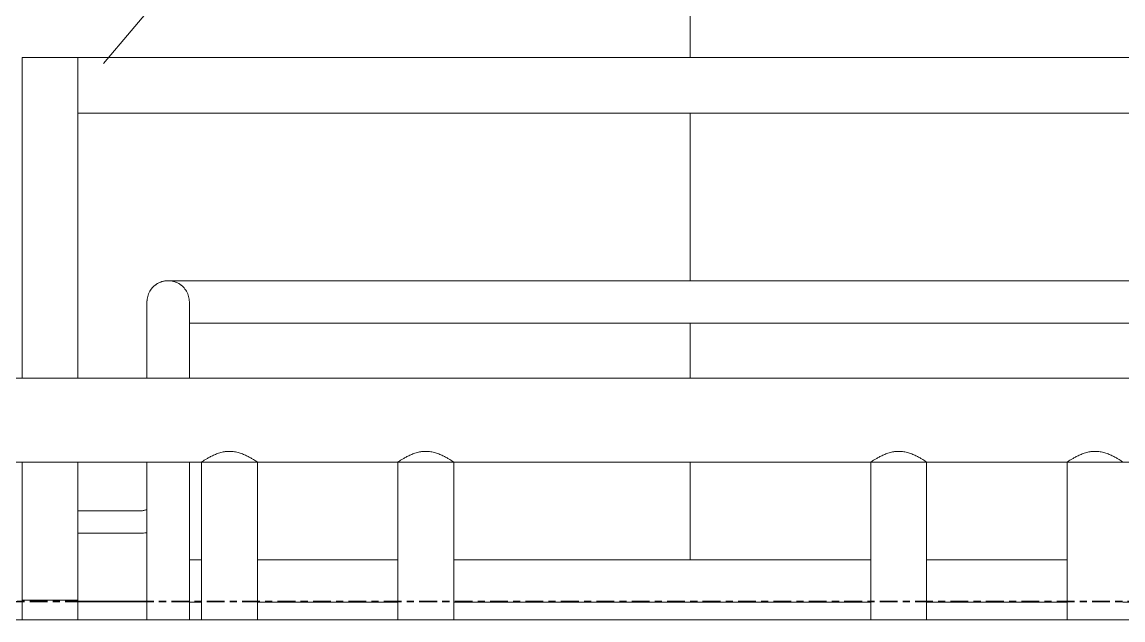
# Model space of a CAD drawing. Header units: millimetres. Extents: x -153298 to 620751, y -313239 to 250031.
# Drawn here: x 78106 to 79093, y -225362 to -224826 of the extents above; entities that cross this region are included whole.
import ezdxf

# ---------------------------------------------------------------- set-up
doc = ezdxf.new("R2010")
doc.units = ezdxf.units.MM
doc.linetypes.add('Centre', pattern=[31.75, 6.35, -4.7625, 15.875, -4.7625])
doc.layers.add('000 - EXISTING_CANOPY_MAIN_COLOR_1', color=7, linetype='Continuous')
for name, color, linetype, lineweight in [('A-ANNO-NOTE', 7, 'Continuous', 35), ('A-FLOR-E', 7, 'Continuous', 35), ('A-FLOR-HRAL', 7, 'Continuous', 25), ('A-FLOR-LEVL', 7, 'Continuous', 35), ('A-GENM', 7, 'Continuous', 9), ('A-GLAZ-CURT', 7, 'Continuous', 9)]:
    doc.layers.add(name, color=color, linetype=linetype, lineweight=lineweight)

# ---------------------------------------------------------------- blocks, each defined once
blk = doc.blocks.new('System Panel - Entrance Glazed 12mm-14851400-2150-01 ENTRANCE 1 ELEVATION 4')
at = {"layer": 'A-GLAZ-CURT', "color": 7}
for p, q in [((11352.02, 103037.4), (11352.02, 105550)), ((11352.02, 105550), (11352.02, 103037.4)), ((11352.02, 102837.4), (11352.02, 102987.4)), ((11352.02, 102987.4), (11352.02, 102837.4)), ((11352.02, 102750), (11352.02, 102799.4)), ((11352.02, 102799.4), (11352.02, 102750)), ((11352.02, 102587.4), (11352.02, 102675)), ((11352.02, 102675), (11352.02, 102587.4))]:
    blk.add_line(p, q, dxfattribs=at)
blk = doc.blocks.new('System Panel - Entrance Glazed 12mm-14851401-2150-01 ENTRANCE 1 ELEVATION 4')
at = {"layer": 'A-GLAZ-CURT', "color": 7}
for p, q in [((11352.02, 105550), (11352.02, 103037.4)), ((11352.02, 103037.4), (11352.02, 105550)), ((11352.02, 102987.4), (11352.02, 102837.4)), ((11352.02, 102837.4), (11352.02, 102987.4)), ((11352.02, 102799.4), (11352.02, 102750)), ((11352.02, 102750), (11352.02, 102799.4)), ((11352.02, 102675), (11352.02, 102587.4)), ((11352.02, 102587.4), (11352.02, 102675)), ((10753.05, 102550), (10539.93, 102550)), ((10539.93, 102550), (10753.05, 102550)), ((10865.05, 102550), (10803.05, 102550)), ((10803.05, 102550), (10865.05, 102550))]:
    blk.add_line(p, q, dxfattribs=at)
blk = doc.blocks.new('Railing - RL7_Baluster Post-V148-2150-01 ENTRANCE 1 ELEVATION 4')
at = {"layer": '000 - EXISTING_CANOPY_MAIN_COLOR_1', "color": 7, "lineweight": 9}
for p, q in [((10753.05, 102987.4), (10753.05, 102750)), ((10753.05, 102750), (10753.05, 102987.4)), ((10803.05, 102750), (10803.05, 102987.4)), ((10803.05, 102750), (10803.05, 102987.4)), ((10753.05, 102675), (10753.05, 102533.5)), ((10753.05, 102533.5), (10753.05, 102675)), ((10803.05, 102533.5), (10803.05, 102675)), ((10803.05, 102533.5), (10803.05, 102675)), ((10803.05, 101937.4), (10803.05, 102483.5)), ((10803.05, 101937.4), (10803.05, 102483.5)), ((10859.05, 102467.4), (10803.05, 102467.4)), ((10803.05, 102457.4), (10803.05, 102466.06)), ((10803.05, 102466.06), (10803.05, 102457.4)), ((10803.05, 102457.4), (10803.05, 102454.82)), ((10803.05, 102454.82), (10803.05, 102457.4)), ((10803.05, 102454.38), (10803.05, 102448.74)), ((10803.05, 102448.74), (10803.05, 102454.38))]:
    blk.add_line(p, q, dxfattribs=at)
at = {"layer": '000 - EXISTING_CANOPY_MAIN_COLOR_1', "color": 7, "lineweight": 9, "flags": 128}
blk.add_lwpolyline([(10865.04, 102468.65), (10864.48, 102468.42), (10863.92, 102468.22), (10863.35, 102468.03), (10862.77, 102467.87), (10862.19, 102467.74), (10861.6, 102467.62), (10861, 102467.53), (10860.41, 102467.47), (10859.81, 102467.42), (10859.21, 102467.4), (10859.05, 102467.4)], dxfattribs=at)
blk = doc.blocks.new('Railing - RL7_Baluster Post-V149-2150-01 ENTRANCE 1 ELEVATION 4')
at = {"layer": '000 - EXISTING_CANOPY_MAIN_COLOR_1', "color": 7, "lineweight": 9}
for p, q in [((10753.05, 102901.25), (10753.05, 102750)), ((10753.05, 102750), (10753.05, 102901.25)), ((10803.05, 102750), (10803.05, 102901.25)), ((10803.05, 102750), (10803.05, 102901.25)), ((10753.05, 102675), (10753.05, 102533.5)), ((10753.05, 102533.5), (10753.05, 102675)), ((10803.05, 102533.5), (10803.05, 102675)), ((10803.05, 102533.5), (10803.05, 102675)), ((10859.05, 102631.25), (10803.05, 102631.25)), ((10803.05, 102621.25), (10803.05, 102629.91)), ((10803.05, 102629.91), (10803.05, 102621.25)), ((10803.05, 102621.25), (10803.05, 102612.59)), ((10803.05, 102612.59), (10803.05, 102621.25)), ((10803.05, 102611.25), (10859.05, 102611.25)), ((10803.05, 101849.17), (10803.05, 102483.5)), ((10803.05, 101853.33), (10803.05, 102483.5)), ((10859.05, 102381.25), (10803.05, 102381.25)), ((10803.05, 102376.25), (10803.05, 102379.91)), ((10803.05, 102379.91), (10803.05, 102376.25)), ((10803.05, 102371.25), (10803.05, 102376.21)), ((10803.05, 102376.21), (10803.05, 102371.25)), ((10803.05, 102371.25), (10803.05, 102362.59)), ((10803.05, 102362.59), (10803.05, 102371.25)), ((10803.05, 102361.25), (10859.05, 102361.25))]:
    blk.add_line(p, q, dxfattribs=at)
at = {"layer": '000 - EXISTING_CANOPY_MAIN_COLOR_1', "color": 7, "lineweight": 9, "flags": 128}
for points in [[(10865.04, 102632.5), (10864.48, 102632.27), (10863.92, 102632.06), (10863.35, 102631.88), (10862.77, 102631.72), (10862.19, 102631.58), (10861.6, 102631.47), (10861, 102631.38), (10860.41, 102631.31), (10859.81, 102631.27), (10859.21, 102631.25), (10859.05, 102631.25)], [(10859.05, 102611.25), (10860.45, 102611.28), (10861.85, 102611.36), (10863.24, 102611.5), (10864.62, 102611.7)], [(10865.04, 102382.5), (10864.48, 102382.27), (10863.92, 102382.06), (10863.35, 102381.88), (10862.77, 102381.72), (10862.19, 102381.58), (10861.6, 102381.47), (10861, 102381.38), (10860.41, 102381.31), (10859.81, 102381.27), (10859.21, 102381.25), (10859.05, 102381.25)], [(10859.05, 102361.25), (10860.45, 102361.28), (10861.85, 102361.36), (10863.24, 102361.5), (10864.62, 102361.7)]]:
    blk.add_lwpolyline(points, dxfattribs=at)
blk = doc.blocks.new('Railing - RL7_Baluster Post-V150-2150-01 ENTRANCE 1 ELEVATION 4')
at = {"layer": '000 - EXISTING_CANOPY_MAIN_COLOR_1', "color": 7, "lineweight": 9}
for p, q in [((10753.05, 102801.25), (10753.05, 102750)), ((10753.05, 102750), (10753.05, 102801.25)), ((10803.05, 102750), (10803.05, 102801.25)), ((10803.05, 102750), (10803.05, 102801.25)), ((10753.05, 102675), (10753.05, 102533.5)), ((10753.05, 102533.5), (10753.05, 102675)), ((10803.05, 102533.5), (10803.05, 102675)), ((10803.05, 102533.5), (10803.05, 102675)), ((10803.05, 101756), (10803.05, 102483.5)), ((10803.05, 101756), (10803.05, 102483.5)), ((10859.05, 102281.25), (10803.05, 102281.25)), ((10803.05, 102271.25), (10803.05, 102279.91)), ((10803.05, 102279.91), (10803.05, 102271.25)), ((10803.05, 102271.25), (10803.05, 102262.59)), ((10803.05, 102262.59), (10803.05, 102271.25)), ((10803.05, 102261.25), (10859.05, 102261.25)), ((10753.05, 101706.09), (10753.05, 101701.25)), ((10753.05, 101701.25), (10753.05, 101706.09))]:
    blk.add_line(p, q, dxfattribs=at)
at = {"layer": '000 - EXISTING_CANOPY_MAIN_COLOR_1', "color": 7, "lineweight": 9, "flags": 128}
for points in [[(10865.04, 102282.5), (10864.48, 102282.27), (10863.92, 102282.06), (10863.35, 102281.88), (10862.77, 102281.72), (10862.19, 102281.58), (10861.6, 102281.47), (10861, 102281.38), (10860.41, 102281.31), (10859.81, 102281.27), (10859.21, 102281.25), (10859.05, 102281.25)], [(10859.05, 102261.25), (10860.45, 102261.28), (10861.85, 102261.36), (10863.24, 102261.5), (10864.62, 102261.7)]]:
    blk.add_lwpolyline(points, dxfattribs=at)
blk = doc.blocks.new('Railing - RL7_Baluster Post-V151-2150-01 ENTRANCE 1 ELEVATION 4')
at = {"layer": '000 - EXISTING_CANOPY_MAIN_COLOR_1', "color": 7, "lineweight": 9}
for p, q in [((10753.05, 102675), (10753.05, 102533.5)), ((10753.05, 102533.5), (10753.05, 102675)), ((10803.05, 102533.5), (10803.05, 102675)), ((10803.05, 102533.5), (10803.05, 102675)), ((10803.05, 101756), (10803.05, 102483.5)), ((10803.05, 101756), (10803.05, 102483.5)), ((10859.05, 102431.25), (10803.05, 102431.25)), ((10803.05, 102421.25), (10803.05, 102429.91)), ((10803.05, 102429.91), (10803.05, 102421.25)), ((10803.05, 102421.25), (10803.05, 102412.59)), ((10803.05, 102412.59), (10803.05, 102421.25)), ((10803.05, 102411.25), (10859.05, 102411.25)), ((10859.05, 102181.25), (10803.05, 102181.25)), ((10803.05, 102171.25), (10803.05, 102179.91)), ((10803.05, 102179.91), (10803.05, 102171.25)), ((10803.05, 102171.25), (10803.05, 102162.59)), ((10803.05, 102162.59), (10803.05, 102171.25)), ((10803.05, 102161.25), (10859.05, 102161.25)), ((10753.05, 101706.09), (10753.05, 101601.25)), ((10753.05, 101601.25), (10753.05, 101706.09)), ((10803.05, 101649.17), (10803.05, 101706.07)), ((10803.05, 101653.33), (10803.05, 101706.07))]:
    blk.add_line(p, q, dxfattribs=at)
at = {"layer": '000 - EXISTING_CANOPY_MAIN_COLOR_1', "color": 7, "lineweight": 9, "flags": 128}
for points in [[(10865.04, 102432.5), (10864.48, 102432.27), (10863.92, 102432.06), (10863.35, 102431.88), (10862.77, 102431.72), (10862.19, 102431.58), (10861.6, 102431.47), (10861, 102431.38), (10860.41, 102431.31), (10859.81, 102431.27), (10859.21, 102431.25), (10859.05, 102431.25)], [(10859.05, 102411.25), (10860.45, 102411.28), (10861.85, 102411.36), (10863.24, 102411.5), (10864.62, 102411.7)], [(10865.04, 102182.5), (10864.48, 102182.27), (10863.92, 102182.06), (10863.35, 102181.88), (10862.77, 102181.72), (10862.19, 102181.58), (10861.6, 102181.47), (10861, 102181.38), (10860.41, 102181.31), (10859.81, 102181.27), (10859.21, 102181.25), (10859.05, 102181.25)], [(10859.05, 102161.25), (10860.45, 102161.28), (10861.85, 102161.36), (10863.24, 102161.5), (10864.62, 102161.7)]]:
    blk.add_lwpolyline(points, dxfattribs=at)
blk = doc.blocks.new('Railing - RL7_Baluster Post-V152-2150-01 ENTRANCE 1 ELEVATION 4')
at = {"layer": '000 - EXISTING_CANOPY_MAIN_COLOR_1', "color": 7, "lineweight": 9}
for p, q in [((10753.05, 102601.25), (10753.05, 102533.5)), ((10753.05, 102533.5), (10753.05, 102601.25)), ((10803.05, 102533.5), (10803.05, 102601.25)), ((10803.05, 102533.5), (10803.05, 102601.25)), ((10803.05, 101756), (10803.05, 102483.5)), ((10803.05, 101756), (10803.05, 102483.5)), ((10859.05, 102331.25), (10803.05, 102331.25)), ((10803.05, 102321.25), (10803.05, 102329.91)), ((10803.05, 102329.91), (10803.05, 102321.25)), ((10803.05, 102321.25), (10803.05, 102312.59)), ((10803.05, 102312.59), (10803.05, 102321.25)), ((10803.05, 102311.25), (10859.05, 102311.25)), ((10859.05, 102081.25), (10803.05, 102081.25)), ((10803.05, 102071.25), (10803.05, 102079.91)), ((10803.05, 102079.91), (10803.05, 102071.25)), ((10803.05, 102071.25), (10803.05, 102064.18)), ((10803.05, 102064.18), (10803.05, 102071.25)), ((10803.05, 102061.25), (10859.05, 102061.25)), ((10753.05, 101706.09), (10753.05, 101501.25)), ((10753.05, 101501.25), (10753.05, 101706.09)), ((10803.05, 101549.17), (10803.05, 101706.07)), ((10803.05, 101553.33), (10803.05, 101706.07))]:
    blk.add_line(p, q, dxfattribs=at)
at = {"layer": '000 - EXISTING_CANOPY_MAIN_COLOR_1', "color": 7, "lineweight": 9, "flags": 128}
for points in [[(10865.04, 102332.5), (10864.48, 102332.27), (10863.92, 102332.06), (10863.35, 102331.88), (10862.77, 102331.72), (10862.19, 102331.58), (10861.6, 102331.47), (10861, 102331.38), (10860.41, 102331.31), (10859.81, 102331.27), (10859.21, 102331.25), (10859.05, 102331.25)], [(10859.05, 102311.25), (10860.45, 102311.28), (10861.85, 102311.36), (10863.24, 102311.5), (10864.62, 102311.7), (10866, 102311.95), (10867.37, 102312.25), (10868.72, 102312.61), (10870.06, 102313.03), (10871.38, 102313.49), (10872.68, 102314.01), (10873.96, 102314.58)], [(10865.04, 102082.5), (10864.48, 102082.27), (10863.92, 102082.06), (10863.35, 102081.88), (10862.77, 102081.72), (10862.19, 102081.58), (10861.6, 102081.47), (10861, 102081.38), (10860.41, 102081.31), (10859.81, 102081.27), (10859.21, 102081.25), (10859.05, 102081.25)], [(10859.05, 102061.25), (10860.45, 102061.28), (10861.85, 102061.36), (10863.24, 102061.5), (10864.62, 102061.7), (10866, 102061.95), (10867.37, 102062.25), (10868.72, 102062.61), (10870.06, 102063.03), (10871.38, 102063.49), (10872.68, 102064.01), (10873.96, 102064.58)]]:
    blk.add_lwpolyline(points, dxfattribs=at)
blk = doc.blocks.new('Railing - RL7_Baluster Post-V156-2150-01 ENTRANCE 1 ELEVATION 4')
at = {"layer": '000 - EXISTING_CANOPY_MAIN_COLOR_1', "color": 7, "lineweight": 9}
for p, q in [((10753.05, 102987.4), (10753.05, 102750)), ((10753.05, 102750), (10753.05, 102987.4)), ((10803.05, 102750), (10803.05, 102987.4)), ((10803.05, 102750), (10803.05, 102987.4)), ((10753.05, 102675), (10753.05, 102533.5)), ((10753.05, 102533.5), (10753.05, 102675)), ((10803.05, 102533.5), (10803.05, 102675)), ((10803.05, 102533.5), (10803.05, 102675)), ((10803.05, 101937.4), (10803.05, 102483.5)), ((10803.05, 101937.4), (10803.05, 102483.5)), ((10803.05, 102457.4), (10803.05, 102466.06)), ((10803.05, 102466.06), (10803.05, 102457.4)), ((10803.05, 102457.4), (10803.05, 102454.82)), ((10803.05, 102454.82), (10803.05, 102457.4)), ((10803.05, 102454.38), (10803.05, 102448.74)), ((10803.05, 102448.74), (10803.05, 102454.38))]:
    blk.add_line(p, q, dxfattribs=at)
at = {"layer": '000 - EXISTING_CANOPY_MAIN_COLOR_1', "color": 7, "lineweight": 9, "flags": 128}
blk.add_lwpolyline([(10865.04, 102468.65), (10864.48, 102468.42), (10863.92, 102468.22), (10863.35, 102468.03), (10862.77, 102467.87), (10862.19, 102467.74), (10861.6, 102467.62), (10861, 102467.53), (10860.41, 102467.47), (10859.81, 102467.42), (10859.21, 102467.4), (10859.05, 102467.4)], dxfattribs=at)
blk = doc.blocks.new('Railing - RL7_Baluster Post-17914660-2150-01 ENTRANCE 1 ELEVATION 4')
at = {"layer": 'A-FLOR-HRAL', "color": 7, "lineweight": 9}
for p, q in [((10753.05, 102985.32), (10753.05, 102750)), ((10753.05, 102750), (10753.05, 102985.32)), ((10803.05, 102750), (10803.05, 102985.32)), ((10803.05, 102750), (10803.05, 102985.32)), ((10753.05, 102675), (10753.05, 102533.5)), ((10753.05, 102533.5), (10753.05, 102675)), ((10803.05, 102533.5), (10803.05, 102675)), ((10803.05, 102533.5), (10803.05, 102675)), ((10803.05, 101933.24), (10803.05, 102483.5)), ((10803.05, 101937.4), (10803.05, 102483.5)), ((10859.05, 102465.32), (10803.05, 102465.32)), ((10803.05, 102455.32), (10803.05, 102463.98)), ((10803.05, 102463.98), (10803.05, 102455.32)), ((10803.05, 102454.38), (10803.05, 102446.66)), ((10803.05, 102446.66), (10803.05, 102454.38)), ((10803.05, 102445.32), (10859.05, 102445.32))]:
    blk.add_line(p, q, dxfattribs=at)
at = {"layer": 'A-FLOR-HRAL', "color": 7, "lineweight": 9, "flags": 128}
for points in [[(10865.04, 102466.57), (10864.48, 102466.34), (10863.92, 102466.13), (10863.35, 102465.95), (10862.77, 102465.79), (10862.19, 102465.65), (10861.6, 102465.54), (10861, 102465.45), (10860.41, 102465.38), (10859.81, 102465.34), (10859.21, 102465.32), (10859.05, 102465.32)], [(10859.05, 102445.32), (10860.45, 102445.35), (10861.85, 102445.43), (10863.24, 102445.57), (10864.62, 102445.77)]]:
    blk.add_lwpolyline(points, dxfattribs=at)
blk = doc.blocks.new('Railing - Railing-6648742-2150-01 ENTRANCE 1 ELEVATION 4')
at = {"layer": 'A-FLOR-HRAL', "color": 7, "lineweight": 9}
for p, q in [((12422.02, 102837.4), (10884.88, 102837.4)), ((10865.05, 102818.4), (10865.05, 102750)), ((10903.05, 102750), (10903.05, 102818.4)), ((10903.02, 102799.4), (12403.05, 102799.4)), ((10865.05, 102675), (10865.05, 102533.5)), ((10903.05, 102533.5), (10903.05, 102675)), ((10914.02, 102587.4), (10903.05, 102587.4)), ((11090.02, 102587.4), (10964.02, 102587.4)), ((11514.02, 102587.4), (11140.02, 102587.4)), ((11690.02, 102587.4), (11564.02, 102587.4)), ((10865.05, 102568.4), (10865.05, 102533.5)), ((10903.05, 102533.5), (10903.05, 102568.4)), ((10903.05, 102549.4), (10914.11, 102549.4)), ((10963.93, 102549.4), (11090.11, 102549.4)), ((11139.93, 102549.4), (11514.11, 102549.4)), ((11563.93, 102549.4), (11690.11, 102549.4)), ((11739.93, 102549.4), (12114.11, 102549.4))]:
    blk.add_line(p, q, dxfattribs=at)
for points, knots in [([(10903.05, 102818.4), (10903.05, 102820.06), (10902.61, 102823.38), (10900.69, 102828.01), (10897.64, 102831.99), (10892.33, 102836.07), (10884.05, 102838.29), (10874.1, 102835.63), (10866.82, 102828.35), (10865.05, 102821.72), (10865.05, 102818.4)], [0, 0, 0, 0, 0.083333, 0.166667, 0.25, 0.333333, 0.5, 0.666667, 0.833333, 1, 1, 1, 1]), ([(10884.05, 102837.4), (10883.63, 102837.4), (10882.8, 102837.38), (10881.57, 102837.25), (10880.34, 102837.05), (10879.13, 102836.77), (10877.94, 102836.41), (10876.77, 102835.97), (10875.64, 102835.46), (10874.54, 102834.87), (10873.48, 102834.21), (10872.14, 102833.25), (10870.89, 102832.15), (10869.75, 102830.94), (10868.7, 102829.66), (10867.55, 102827.93), (10866.44, 102825.7), (10865.38, 102822.55), (10865.05, 102820.06), (10865.05, 102818.4)], [0.5, 0.5, 0.5, 0.5, 0.5208333, 0.5416667, 0.5625, 0.5833333, 0.6041667, 0.625, 0.6458333, 0.6666667, 0.6875, 0.7083333, 0.75, 0.7708333, 0.7916667, 0.8333333, 0.875, 0.9166667, 1, 1, 1, 1]), ([(10903.05, 102818.4), (10903.05, 102820.06), (10902.72, 102822.55), (10901.65, 102825.7), (10900.55, 102827.93), (10899.4, 102829.66), (10898.34, 102830.94), (10897.21, 102832.15), (10895.65, 102833.52), (10893.92, 102834.67), (10892.46, 102835.46), (10891.32, 102835.97), (10890.16, 102836.41), (10888.97, 102836.77), (10887.76, 102837.05), (10886.53, 102837.25), (10885.57, 102837.35), (10885.02, 102837.38), (10884.89, 102837.39)], [0, 0, 0, 0, 0.0833333, 0.125, 0.1666667, 0.2083333, 0.2291667, 0.25, 0.2916667, 0.3333333, 0.3541667, 0.375, 0.3958333, 0.4166667, 0.4375, 0.4583333, 0.4791667, 0.4859277, 0.4859277, 0.4859277, 0.4859277])]:
    blk.add_open_spline(points, degree=3, knots=knots, dxfattribs=at)
at = {"color": 7}
for name in ['Railing - RL7_Baluster Post-V148-2150-01 ENTRANCE 1 ELEVATION 4', 'Railing - RL7_Baluster Post-V156-2150-01 ENTRANCE 1 ELEVATION 4', 'Railing - RL7_Baluster Post-17914660-2150-01 ENTRANCE 1 ELEVATION 4', 'Railing - RL7_Baluster Post-V149-2150-01 ENTRANCE 1 ELEVATION 4', 'Railing - RL7_Baluster Post-V150-2150-01 ENTRANCE 1 ELEVATION 4', 'Railing - RL7_Baluster Post-V151-2150-01 ENTRANCE 1 ELEVATION 4', 'Railing - RL7_Baluster Post-V152-2150-01 ENTRANCE 1 ELEVATION 4']:
    blk.add_blockref(name, (0, 0), dxfattribs=at)
blk = doc.blocks.new('Top Rail Type - Top Rail_Internal_-6648773-2150-01 ENTRANCE 1 ELEVATION 4')
at = {"layer": 'A-FLOR-HRAL', "color": 7, "lineweight": 9}
for p, q in [((10753.05, 102750), (10753.05, 103037.4)), ((10803.05, 103037.4), (10753.05, 103037.4)), ((10753.05, 103037.4), (12578.02, 103037.4)), ((10753.05, 102987.4), (10753.05, 103037.4)), ((10803.05, 103037.4), (10803.05, 102750)), ((12578.02, 103037.4), (10803.05, 103037.4)), ((10803.05, 103037.4), (10803.05, 102987.4)), ((10753.05, 102987.4), (10753.05, 102750)), ((10803.05, 102987.4), (10803.05, 102750)), ((12503.02, 102987.4), (10803.05, 102987.4)), ((12503.02, 102987.4), (10803.05, 102987.4)), ((10753.05, 102551.25), (10753.05, 102675)), ((10753.05, 102675), (10753.05, 102533.5)), ((10803.05, 102675), (10803.05, 102533.5)), ((10803.05, 102675), (10803.05, 102551.25)), ((10753.05, 102551.25), (10753.05, 102533.5)), ((10803.05, 102551.25), (10753.05, 102551.25)), ((10803.05, 102533.5), (10803.05, 102551.25))]:
    blk.add_line(p, q, dxfattribs=at)
blk = doc.blocks.new('DPA_GM-Stoplogs Line Based - Line Based-7243954-2150-01 ENTRANCE 1 ELEVATION 4')
at = {"layer": '000 - EXISTING_CANOPY_MAIN_COLOR_1', "color": 7}
for p, q in [((10539.93, 102550), (10753.05, 102550)), ((10803.05, 102550), (10865.05, 102550))]:
    blk.add_line(p, q, dxfattribs=at)
blk = doc.blocks.new('Railing - 2800 _L_-V328-2150-01 ENTRANCE 1 ELEVATION 4')
at = {"layer": '000 - EXISTING_CANOPY_MAIN_COLOR_1', "color": 7, "lineweight": 9}
for p, q in [((12251.52, 102750), (9626.52, 102750)), ((10364.02, 102675), (10914.02, 102675)), ((10914.02, 102675), (10914.02, 102533.5)), ((10964.02, 102675), (11514.02, 102675)), ((10964.02, 102533.5), (10964.02, 102675)), ((11514.02, 102675), (11514.02, 102533.5)), ((11564.02, 102675), (12114.02, 102675)), ((11564.02, 102533.5), (11564.02, 102675)), ((10914.02, 102533.5), (10364.02, 102533.5)), ((11514.02, 102533.5), (10964.02, 102533.5)), ((12114.02, 102533.5), (11564.02, 102533.5))]:
    blk.add_line(p, q, dxfattribs=at)
for points in [[(10914.02, 102675), (10914.06, 102675), (10914.36, 102675.2), (10915.1, 102675.71), (10915.61, 102676.04)], [(10915.61, 102676.04), (10916.11, 102676.37), (10917.38, 102677.17), (10919.05, 102678.15), (10919.96, 102678.67)], [(10943.49, 102684.19), (10944.21, 102684.09), (10945.63, 102683.81), (10947.73, 102683.24), (10949.76, 102682.56), (10951.02, 102682.08), (10951.63, 102681.84)], [(10958.08, 102678.67), (10958.99, 102678.15), (10960.66, 102677.17), (10962.56, 102675.97), (10963.68, 102675.2), (10963.99, 102675), (10964.02, 102675)], [(11514.02, 102675), (11514.06, 102675), (11514.36, 102675.2), (11515.1, 102675.71), (11515.61, 102676.04)], [(11515.61, 102676.04), (11516.11, 102676.37), (11517.38, 102677.17), (11519.05, 102678.15), (11519.96, 102678.67)], [(11543.49, 102684.19), (11544.21, 102684.09), (11545.63, 102683.81), (11547.73, 102683.24), (11549.76, 102682.56), (11551.02, 102682.08), (11551.63, 102681.84)], [(11558.08, 102678.67), (11558.99, 102678.15), (11560.66, 102677.17), (11561.93, 102676.37), (11562.43, 102676.04)], [(11562.43, 102676.04), (11562.94, 102675.71), (11563.68, 102675.2), (11563.99, 102675), (11564.02, 102675)]]:
    blk.add_open_spline(points, degree=3, dxfattribs=at)
for points, knots in [([(10919.96, 102678.67), (10920.87, 102679.18), (10922.36, 102679.99), (10924.61, 102681.08), (10925.8, 102681.59), (10926.41, 102681.84)], [0.2222222, 0.2222222, 0.2222222, 0.2222222, 0.2777778, 0.3055556, 0.3333333, 0.3333333, 0.3333333, 0.3333333]), ([(10926.41, 102681.84), (10927.02, 102682.08), (10928.28, 102682.56), (10930.98, 102683.46), (10933.46, 102684.06), (10935.62, 102684.34), (10937.11, 102684.47), (10939.02, 102684.54), (10941.31, 102684.45), (10942.77, 102684.3), (10943.49, 102684.19)], [0.3333333, 0.3333333, 0.3333333, 0.3333333, 0.3611111, 0.3888889, 0.4444444, 0.4583333, 0.4722222, 0.5, 0.5277778, 0.5555556, 0.5555556, 0.5555556, 0.5555556]), ([(10951.63, 102681.84), (10952.24, 102681.59), (10953.43, 102681.08), (10955.68, 102680), (10957.16, 102679.19), (10958.08, 102678.67)], [0.6666667, 0.6666667, 0.6666667, 0.6666667, 0.6944444, 0.7222222, 0.7777778, 0.7777778, 0.7777778, 0.7777778]), ([(11519.96, 102678.67), (11520.87, 102679.18), (11522.36, 102679.99), (11524.61, 102681.08), (11525.8, 102681.59), (11526.41, 102681.84)], [0.2222222, 0.2222222, 0.2222222, 0.2222222, 0.2777778, 0.3055556, 0.3333333, 0.3333333, 0.3333333, 0.3333333]), ([(11526.41, 102681.84), (11527.02, 102682.08), (11528.28, 102682.56), (11530.98, 102683.46), (11533.46, 102684.06), (11535.62, 102684.34), (11537.11, 102684.47), (11539.02, 102684.54), (11541.31, 102684.45), (11542.77, 102684.3), (11543.49, 102684.19)], [0.3333333, 0.3333333, 0.3333333, 0.3333333, 0.3611111, 0.3888889, 0.4444444, 0.4583333, 0.4722222, 0.5, 0.5277778, 0.5555556, 0.5555556, 0.5555556, 0.5555556]), ([(11551.63, 102681.84), (11552.24, 102681.59), (11553.43, 102681.08), (11555.68, 102680), (11557.16, 102679.19), (11558.08, 102678.67)], [0.6666667, 0.6666667, 0.6666667, 0.6666667, 0.6944444, 0.7222222, 0.7777778, 0.7777778, 0.7777778, 0.7777778])]:
    blk.add_open_spline(points, degree=3, knots=knots, dxfattribs=at)
blk = doc.blocks.new('Railing - 2800 _L_-V329-2150-01 ENTRANCE 1 ELEVATION 4')
at = {"layer": '000 - EXISTING_CANOPY_MAIN_COLOR_1', "color": 7, "lineweight": 9}
for p, q in [((12427.52, 102750), (9802.52, 102750)), ((10540.02, 102675), (11090.02, 102675)), ((11090.02, 102675), (11090.02, 102533.5)), ((11140.02, 102675), (11690.02, 102675)), ((11140.02, 102533.5), (11140.02, 102675)), ((11690.02, 102675), (11690.02, 102533.5)), ((11090.02, 102533.5), (10540.02, 102533.5)), ((11690.02, 102533.5), (11140.02, 102533.5))]:
    blk.add_line(p, q, dxfattribs=at)
for points in [[(11090.02, 102675), (11090.06, 102675), (11090.36, 102675.2), (11091.1, 102675.71), (11091.61, 102676.04)], [(11091.61, 102676.04), (11092.11, 102676.37), (11093.38, 102677.17), (11095.05, 102678.15), (11095.96, 102678.67)], [(11119.49, 102684.19), (11120.21, 102684.09), (11121.63, 102683.81), (11123.73, 102683.24), (11125.76, 102682.56), (11127.02, 102682.08), (11127.63, 102681.84)], [(11134.08, 102678.67), (11134.99, 102678.15), (11136.66, 102677.17), (11137.93, 102676.37), (11138.43, 102676.04)], [(11138.43, 102676.04), (11138.94, 102675.71), (11139.68, 102675.2), (11139.99, 102675), (11140.02, 102675)], [(11690.02, 102675), (11690.06, 102675), (11690.36, 102675.2), (11691.1, 102675.71), (11691.61, 102676.04)], [(11691.61, 102676.04), (11692.11, 102676.37), (11693.38, 102677.17), (11695.05, 102678.15), (11695.96, 102678.67)], [(11719.49, 102684.19), (11720.21, 102684.09), (11721.63, 102683.81), (11723.73, 102683.24), (11725.76, 102682.56), (11727.02, 102682.08), (11727.63, 102681.84)], [(11734.08, 102678.67), (11734.99, 102678.15), (11736.66, 102677.17), (11737.93, 102676.37), (11738.43, 102676.04)], [(11738.43, 102676.04), (11738.94, 102675.71), (11739.68, 102675.2), (11739.99, 102675), (11740.02, 102675)]]:
    blk.add_open_spline(points, degree=3, dxfattribs=at)
for points, knots in [([(11095.96, 102678.67), (11096.87, 102679.18), (11098.36, 102679.99), (11100.61, 102681.08), (11101.8, 102681.59), (11102.41, 102681.84)], [0.2222222, 0.2222222, 0.2222222, 0.2222222, 0.2777778, 0.3055556, 0.3333333, 0.3333333, 0.3333333, 0.3333333]), ([(11102.41, 102681.84), (11103.02, 102682.08), (11104.28, 102682.56), (11106.98, 102683.46), (11109.46, 102684.06), (11111.62, 102684.34), (11113.11, 102684.47), (11115.02, 102684.54), (11117.31, 102684.45), (11118.77, 102684.3), (11119.49, 102684.19)], [0.3333333, 0.3333333, 0.3333333, 0.3333333, 0.3611111, 0.3888889, 0.4444444, 0.4583333, 0.4722222, 0.5, 0.5277778, 0.5555556, 0.5555556, 0.5555556, 0.5555556]), ([(11127.63, 102681.84), (11128.24, 102681.59), (11129.43, 102681.08), (11131.68, 102680), (11133.16, 102679.19), (11134.08, 102678.67)], [0.6666667, 0.6666667, 0.6666667, 0.6666667, 0.6944444, 0.7222222, 0.7777778, 0.7777778, 0.7777778, 0.7777778]), ([(11695.96, 102678.67), (11696.87, 102679.18), (11698.36, 102679.99), (11700.61, 102681.08), (11701.8, 102681.59), (11702.41, 102681.84)], [0.2222222, 0.2222222, 0.2222222, 0.2222222, 0.2777778, 0.3055556, 0.3333333, 0.3333333, 0.3333333, 0.3333333]), ([(11702.41, 102681.84), (11703.02, 102682.08), (11704.28, 102682.56), (11706.98, 102683.46), (11709.46, 102684.06), (11711.62, 102684.34), (11713.11, 102684.47), (11715.02, 102684.54), (11717.31, 102684.45), (11718.77, 102684.3), (11719.49, 102684.19)], [0.3333333, 0.3333333, 0.3333333, 0.3333333, 0.3611111, 0.3888889, 0.4444444, 0.4583333, 0.4722222, 0.5, 0.5277778, 0.5555556, 0.5555556, 0.5555556, 0.5555556]), ([(11727.63, 102681.84), (11728.24, 102681.59), (11729.43, 102681.08), (11731.68, 102680), (11733.16, 102679.19), (11734.08, 102678.67)], [0.6666667, 0.6666667, 0.6666667, 0.6666667, 0.6944444, 0.7222222, 0.7777778, 0.7777778, 0.7777778, 0.7777778])]:
    blk.add_open_spline(points, degree=3, knots=knots, dxfattribs=at)
blk = doc.blocks.new('Railing - Railing-17921675-2150-01 ENTRANCE 1 ELEVATION 4')
at = {"color": 7}
for name in ['Railing - 2800 _L_-V328-2150-01 ENTRANCE 1 ELEVATION 4', 'Railing - 2800 _L_-V329-2150-01 ENTRANCE 1 ELEVATION 4']:
    blk.add_blockref(name, (0, 0), dxfattribs=at)
blk = doc.blocks.new('Mirror Symbol - Mirror-R-11567825-2150-01 ENTRANCE 1 ELEVATION 4')
at = {"layer": 'A-ANNO-NOTE', "color": 7, "lineweight": 9}
for p, q in [((10588.93, 104784.64), (11103.16, 105397.48)), ((10673.02, 105040.43), (10865.86, 105270.25)), ((11019.07, 105141.69), (10826.23, 104911.88))]:
    blk.add_line(p, q, dxfattribs=at)

msp = doc.modelspace()

# ---------------------------------------------------------------- linework, layer by layer
at = {"layer": 'A-FLOR-E', "color": 7}
for p, q in [((78155.6742, -225345.1981), (78217.6742, -225345.1981)), ((78155.6742, -225345.1981), (78217.6742, -225345.1981)), ((78217.6742, -225345.1981), (78155.6742, -225345.1981))]:
    msp.add_line(p, q, dxfattribs=at)
at = {"layer": 'A-FLOR-LEVL', "color": 7, "linetype": 'Centre'}
msp.add_line((60861.2198, -225345.1981), (102094.1634, -225345.1981), dxfattribs=at)
at = {"layer": 'A-GENM', "color": 7}
for p, q in [((78155.6742, -225345.1981), (78217.6742, -225345.1981)), ((78155.6742, -225345.1981), (78217.6742, -225345.1981)), ((78155.6742, -225345.1981), (78217.6742, -225345.1981)), ((78155.6742, -225345.1981), (78217.6742, -225345.1981)), ((78155.6742, -225345.1981), (78217.6742, -225345.1981)), ((78155.6742, -225345.1981), (78217.6742, -225345.1981)), ((78155.6742, -225345.1981), (78217.6742, -225345.1981)), ((78217.6742, -225345.1981), (78155.6742, -225345.1981))]:
    msp.add_line(p, q, dxfattribs=at)

# ---------------------------------------------------------------- block references
at = {"layer": 'A-ANNO-NOTE', "color": 7, "lineweight": 25}
msp.add_blockref('Mirror Symbol - Mirror-R-11567825-2150-01 ENTRANCE 1 ELEVATION 4', (67352.626, -329775.1981), dxfattribs=at)
at = {"layer": 'A-FLOR-HRAL', "color": 7, "lineweight": 9}
for name in ['Top Rail Type - Top Rail_Internal_-6648773-2150-01 ENTRANCE 1 ELEVATION 4', 'Railing - Railing-6648742-2150-01 ENTRANCE 1 ELEVATION 4']:
    msp.add_blockref(name, (67352.626, -327895.1981), dxfattribs=at)
at = {"layer": 'A-FLOR-HRAL', "color": 7}
msp.add_blockref('Railing - Railing-17921675-2150-01 ENTRANCE 1 ELEVATION 4', (67352.626, -327895.1981), dxfattribs=at)
at = {"layer": 'A-GENM', "color": 7}
msp.add_blockref('DPA_GM-Stoplogs Line Based - Line Based-7243954-2150-01 ENTRANCE 1 ELEVATION 4', (67352.626, -327895.1981), dxfattribs=at)
at = {"layer": 'A-GLAZ-CURT', "color": 7}
for name in ['System Panel - Entrance Glazed 12mm-14851401-2150-01 ENTRANCE 1 ELEVATION 4', 'System Panel - Entrance Glazed 12mm-14851400-2150-01 ENTRANCE 1 ELEVATION 4']:
    msp.add_blockref(name, (67352.626, -327895.1981), dxfattribs=at)

doc.saveas('drawing.dxf')
